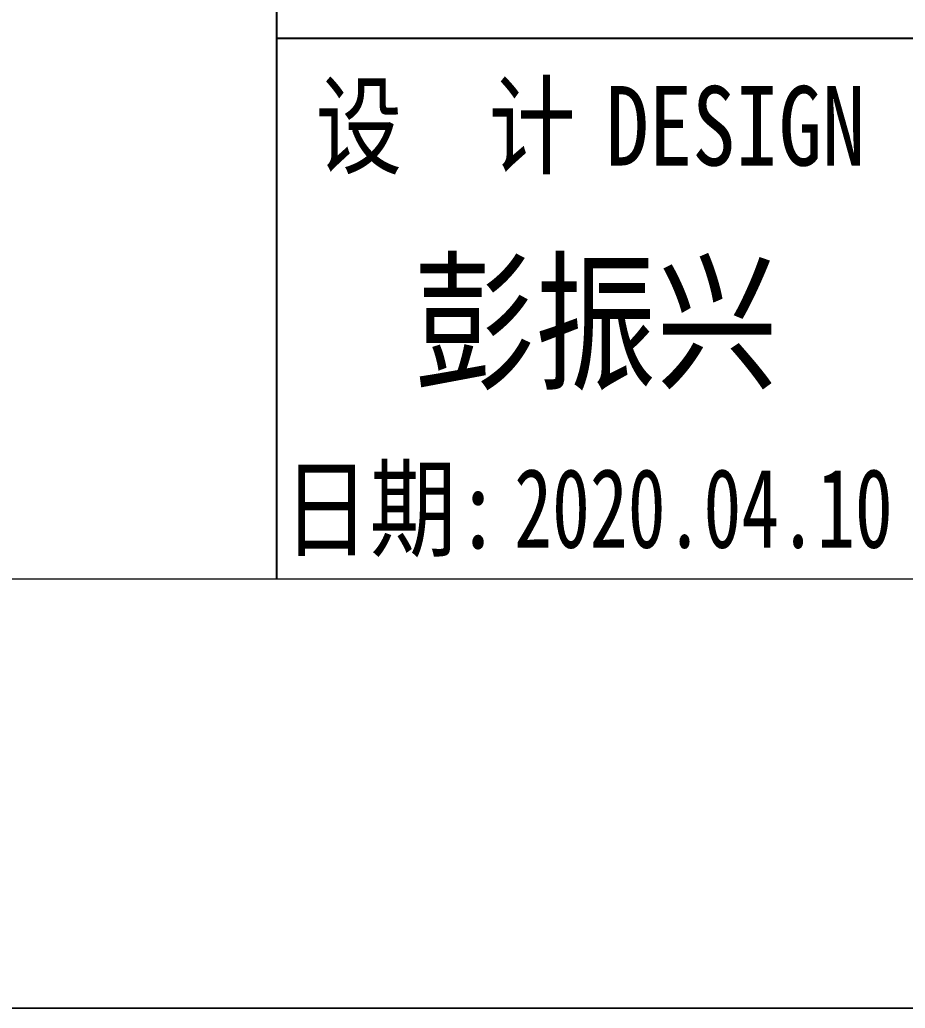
# Model space of a CAD drawing. Header units: millimetres. Extents: x -50270 to 104182, y -50696 to 36415.
# Drawn here: x -50043.02 to -50015.17, y 35369.63 to 35400.71 of the extents above; entities that cross this region are included whole.
import ezdxf
from ezdxf.enums import TextEntityAlignment as Align

# ---------------------------------------------------------------- set-up
doc = ezdxf.new("R2010")
doc.units = ezdxf.units.MM
doc.header["$LTSCALE"] = 0.5
doc.layers.add('图\\M+19E79\\M+195B6\\M+18E9A', color=7, linetype='Continuous')
doc.layers.add('图框', color=7, linetype='Continuous', lineweight=18)
doc.layers.add('打印', color=7, linetype='Continuous', lineweight=15, plot=False)
doc.layers.add('打印-禁用', color=7, linetype='Continuous', lineweight=15, plot=False)
doc.styles.add('国标', font='simfang.ttf', dxfattribs={"width": 0.8})

# ---------------------------------------------------------------- blocks, each defined once
blk = doc.blocks.new('GZDEH零件A3图框V01版')
at = {"layer": '图\\M+19E79\\M+195B6\\M+18E9A', "color": 9, "linetype": 'Continuous'}
blk.add_line((3092.49, -1832.961), (3092.49, -1788.461), dxfattribs=at)
at = {"layer": '图\\M+19E79\\M+195B6\\M+18E9A', "color": 9}
blk.add_line((3181.99, -1815.961), (3092.49, -1815.961), dxfattribs=at)
at = {"layer": '图框', "linetype": 'Continuous'}
blk.add_line((2882.49, -1832.961), (3272.49, -1832.961), dxfattribs=at)
at = {"layer": '打印-禁用', "linetype": 'Continuous'}
blk.add_line((2857.49, -1846.461), (3277.49, -1846.461), dxfattribs=at)
at = {"layer": '图\\M+19E79\\M+195B6\\M+18E9A', "color": 9, "style": '国标', "width": 0.8}
for s, p in [('设  计', (3097.793, -1819.96)), ('日期:', (3096.088, -1831.999))]:
    blk.add_text(s, height=2.5, dxfattribs=at).set_placement(p, align=Align.CENTER)
blk.add_text(' DESIGN', height=2.5, dxfattribs=at).set_placement((3101.469, -1819.96))
blk = doc.blocks.new('DEH A3')
at = {"layer": '图框'}
blk.add_blockref('GZDEH零件A3图框V01版', (-2857.49, 1846.461), dxfattribs=at)

msp = doc.modelspace()

# ---------------------------------------------------------------- linework, layer by layer
at = {"layer": '打印'}
msp.add_lwpolyline([(-50269.933, 35666.626), (-49849.933, 35666.626), (-49849.933, 35369.626), (-50269.933, 35369.626)], close=True, dxfattribs=at)

# ---------------------------------------------------------------- block references
at = {"layer": '图框'}
msp.add_blockref('DEH A3', (-50269.933, 35369.626), dxfattribs=at)

# ---------------------------------------------------------------- texts
at = {"layer": '图\\M+19E79\\M+195B6\\M+18E9A', "color": 3, "style": '国标'}
for s, height, width, p in [('彭振兴', 3.5, 0.8, (-50030.635, 35389.442)), ('2020.04.10', 2.5, 0.7, (-50027.47, 35384.106))]:
    msp.add_text(s, height=height, dxfattribs=dict(at, width=width)).set_placement(p)

doc.saveas('drawing.dxf')
